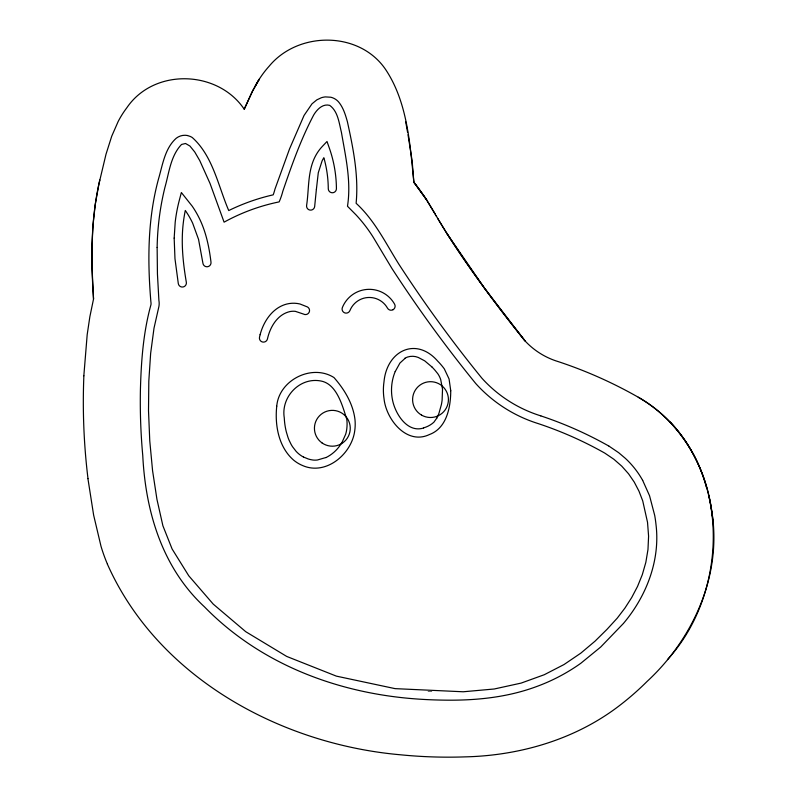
<?xml version="1.0" encoding="UTF-8"?>
<svg xmlns="http://www.w3.org/2000/svg" width="797" height="797" viewBox="0 0 797 797"><rect width="100%" height="100%" fill="white"/><g stroke="black" fill="none" stroke-linecap="round" stroke-linejoin="round"><path stroke-width="0.6" stroke-dasharray="3.98 2.99" d="M427.959 691.517L432.811 691.547"/><path stroke-width="1.2" d="M83.834 375.795L87.192 334.62L89.862 316.708L93.538 298.985L92.113 269.256L92.004 246.114L93 225.292L95.241 204.58L98.898 184.087L106.011 154.22L111.729 136.197L118.195 121.433A93.07 93.07 0 0 1 126.843 107.754C153.931 67.845 217.76 69.887 244.231 109.219L252.241 91.635L259.244 79.222A97.921 97.921 0 0 1 269.217 66.131C298.317 30.944 359.577 30.864 385.718 69.648C407.586 102.594 409.937 144.008 413.862 182.224A212.709 212.709 0 0 1 426.654 199.947L435.341 214.234M99.814 180.022C90.659 218.956 90.858 259.304 93.538 298.985M244.231 109.219L252.818 90.479L259.244 79.222A92.88 92.88 0 0 0 255.359 85.668M395.222 371.571L399.915 363.063L405.065 358.351M436.786 418.146L433.817 422.28A25.614 25.614 0 0 1 423.556 427.869M341.764 442.993L345.659 434.265A33.464 33.464 0 0 0 346.815 428.557A37.957 37.957 0 0 0 346.775 419.192C342.541 406.36 337.071 384.094 321.032 381.026C299.901 376.782 280.733 396.916 284.28 417.897A70.823 70.823 0 0 0 286.332 431.924L287.956 437.314A50.769 50.769 0 0 0 289.132 440.313L290.965 444.088A40.129 40.129 0 0 0 292.539 446.728L296.095 451.331A27.317 27.317 0 0 0 303.537 457.089M107.396 564.146C157.706 677.44 280.604 744.318 400.602 754.799A484.168 484.168 0 0 0 465.199 756.871C520.511 755.546 576.261 739.148 620.325 704.937A282.277 282.277 0 0 0 647.154 681.375C693.31 638.716 722.231 574.687 711.751 511.266C705.664 464.352 678.805 419.75 636.923 396.458A440.342 440.342 0 0 0 558.797 361.798L557.661 361.44A75.087 75.087 0 0 1 525.074 340.957C493.911 301.684 463.326 261.605 437.732 218.408M623.543 623.314C646.357 596.276 660.305 560.5 656.031 524.844A133.996 133.996 0 0 0 654.706 515.42L649.545 495.724L642.671 480.382M667.487 659.607C735.013 585.456 729.962 449.817 638.238 397.225M623.344 623.543L600.729 647.005L580.844 663.253A186.388 186.388 0 0 1 536.202 686.695C506.822 697.554 475.231 700.633 444.108 700.135A489.458 489.458 0 0 1 433.169 699.866L429.394 699.716A431.805 431.805 0 0 1 410.525 698.491C351.646 693.37 293.236 674.949 244.589 640.868A279.099 279.099 0 0 1 204.46 606.846C162.18 567.653 145.552 511.574 142.763 455.535A590.368 590.368 0 0 1 140.421 389.594C141.189 361.091 143.281 332.309 150.952 304.733A8.867 8.867 0 0 0 150.892 301.914C147.425 260.739 147.594 218.727 158.603 178.608C162.678 164.68 164.869 148.312 176.296 138.19A14.137 14.137 0 0 1 187.544 135.51M325.963 457.508L317.405 459.999A19.437 19.437 0 0 1 312.862 460.018L311.019 459.69A31.691 31.691 0 0 1 308.17 458.942L303.547 457.07M423.596 427.999C407.187 433.269 395.133 413.553 392.493 399.875A48.766 48.766 0 0 1 395.192 371.551M187.534 135.57L190.045 136.367A15.661 15.661 0 0 1 192.316 137.562C212.958 156.073 218.189 186.06 228.739 210.557A202.647 202.647 0 0 1 273.212 194.837A60.423 60.423 0 0 0 274.955 189.168L289.54 148.909L304.055 115.445L311.996 103.829L316.827 99.864L321.271 97.772A18.998 18.998 0 0 1 325.355 96.905L330.825 97.234A14.864 14.864 0 0 1 338.406 101.717C343.198 107.326 345.39 114.609 347.362 121.572C353.23 148.342 358.76 175.798 356.12 203.285C374.67 220.271 385.638 243.085 398.779 264.066A1314.93 1314.93 0 0 0 481.906 378.206A132.222 132.222 0 0 0 540.784 415.865M609.028 446.161L618.701 452.716L625.386 458.375A89.394 89.394 0 0 1 642.671 480.382M431.934 366.949L424.721 360.862L418.246 357.435A15.611 15.611 0 0 0 404.956 358.142M408.024 134.753L412.169 161.143L413.862 182.224L426.106 199.091L438.539 219.803M413.862 182.224L426.664 199.947M446.489 232.903L484.377 288.006L525.074 340.957A1259.589 1259.589 0 0 1 446.499 232.893L438.938 220.5M436.138 215.628L436.537 216.326M407.606 132.451L405.703 121.802M87.919 478.618L93.638 515.141L101 546.254A170.797 170.797 0 0 0 107.426 564.137M87.989 478.608A631.872 631.872 0 0 1 83.874 375.795M540.784 415.875A383.696 383.696 0 0 1 608.868 446.071M708.842 495.973A190.284 190.284 0 0 1 712.986 521.457M670.307 422.111A154.01 154.01 0 0 1 706.72 488.302M341.634 442.913A37.11 37.11 0 0 1 325.993 457.578M431.934 366.949A76.512 76.512 0 0 1 435.102 370.386L437.822 373.753A23.043 23.043 0 0 1 440.721 379.661L442.524 389.225L442.116 400.164A66.012 66.012 0 0 1 441.379 404.637L438.978 413.195A41.882 41.882 0 0 1 436.796 418.146M174.174 238.144L174.971 258.696L178.309 283.652A4.075 4.075 0 0 0 183.001 286.99A4.075 4.075 0 0 0 186.339 282.307C183.081 263.259 181.029 243.812 183.111 224.515A147.246 147.246 0 0 1 185.293 210.448L187.395 213.596A86.973 86.973 0 0 1 192.645 223.14L198.553 239.409L202.916 263.209A4.075 4.075 0 0 0 207.459 266.746A4.075 4.075 0 0 0 210.996 262.203C209.153 247.02 205.995 231.778 199.15 217.989A95.55 95.55 0 0 0 192.266 206.244L181.367 192.525L179.355 200.117A154.977 154.977 0 0 0 175.201 222.224L174.174 238.144M157.139 247.449L157.437 273.929L158.902 300.469A17.006 17.006 0 0 1 158.902 306.526L154.01 328.155L150.643 353.37L148.81 381.195L148.511 410.684L149.766 440.841L152.576 470.728L156.949 499.36L162.897 525.781L172.102 548.974L188.769 575.803L213.217 604.096L245.755 631.702L286.701 656.429L336.384 676.135L395.103 688.638L463.187 691.776L494.23 688.997L521.118 683.099L544.241 674.74L564.007 664.549L580.804 653.161L595.01 641.196L607.035 629.311L617.267 618.123L624.878 608.161L631.682 597.581L637.55 586.403L642.312 574.657L645.839 562.343L647.981 549.512L648.589 536.162L647.523 522.324L642.731 500.905L638.985 491.181L634.273 482.135L628.554 473.797L621.77 466.165L613.889 459.281L604.863 453.154A375.208 375.208 0 0 0 538.294 423.625A140.222 140.222 0 0 1 475.719 383.496A1322.861 1322.861 0 0 1 391.955 268.519L373.504 237.715A147.495 147.495 0 0 0 356.06 214.911L347.482 206.244C351.407 181.467 345.589 156.69 341.425 132.352C339.064 123.027 338.008 111.341 329.689 105.363C322.735 103.471 317.027 109.458 313.769 114.858C300.927 139.146 291.722 165.228 282.845 191.17A68.562 68.562 0 0 1 279.149 201.89A194.508 194.508 0 0 0 224.087 222.164L210.029 183.449L199.748 160.586L194.717 151.948L189.935 146.04L185.532 143.49L181.547 144.456C170.608 155.823 169.084 172.76 164.939 187.345C160.077 207.011 157.477 227.195 157.139 247.449M450.743 390.739C450.694 407.058 446.818 428.138 429.444 434.534C406.749 445.423 386.176 419.461 384.034 398.769A57.723 57.723 0 0 1 383.995 381.813C386.834 350.57 416.193 336.314 437.752 361.18A70.106 70.106 0 0 1 444.308 368.852L449.06 378.934L450.743 390.739M316.379 189.377L314.646 206.702A4.075 4.075 0 0 1 309.983 210.079A4.075 4.075 0 0 1 306.606 205.427C309.176 188.5 307.373 170.239 316.13 154.817A43.446 43.446 0 0 1 322.436 146.309L327.009 141.497L329.221 147.754A125.109 125.109 0 0 1 336.424 188.66A4.075 4.075 0 0 1 332.379 192.764A4.075 4.075 0 0 1 328.274 188.72A116.96 116.96 0 0 0 323.861 157.716A36.273 36.273 0 0 0 322.068 160.964L318.282 172.77L316.379 189.377M276.738 406.221C274.726 425.15 278.561 447.047 293.615 460.128A35.437 35.437 0 0 0 302.76 465.617C326.172 475.759 351.756 453.941 354.735 430.769A46.326 46.326 0 0 0 354.994 419.72C353.141 403.8 344.374 389.364 333.973 377.549C311.926 363.532 278.92 380.01 276.738 406.221M260.121 334.68L259.513 337.151A4.075 4.075 0 0 0 262.572 342.023A4.075 4.075 0 0 0 267.443 338.954C270.063 327.159 277.376 314.337 290.038 311.557A17.913 17.913 0 0 1 295.328 311.338L303.478 314.058A4.075 4.075 0 0 0 309.027 312.514A4.075 4.075 0 0 0 307.473 306.965L299.991 303.996A27.586 27.586 0 0 0 286.751 304.055C272.644 307.692 263.618 321.251 260.121 334.68M393.041 309.714A4.075 4.075 0 0 0 394.605 304.175A29.001 29.001 0 0 0 342.371 307.552A4.075 4.075 0 0 0 344.633 312.842A4.075 4.075 0 0 0 349.923 310.581A20.861 20.861 0 0 1 387.501 308.15A4.075 4.075 0 0 0 393.041 309.714M322.038 442.933A17.913 17.913 0 0 0 350.192 429.892A17.913 17.913 0 0 0 324.817 412.029A17.913 17.913 0 0 0 322.038 442.933M421.553 415.107A17.913 17.913 0 0 0 448.422 399.596A17.913 17.913 0 0 0 421.553 384.084A17.913 17.913 0 0 0 421.553 415.107"/></g></svg>
